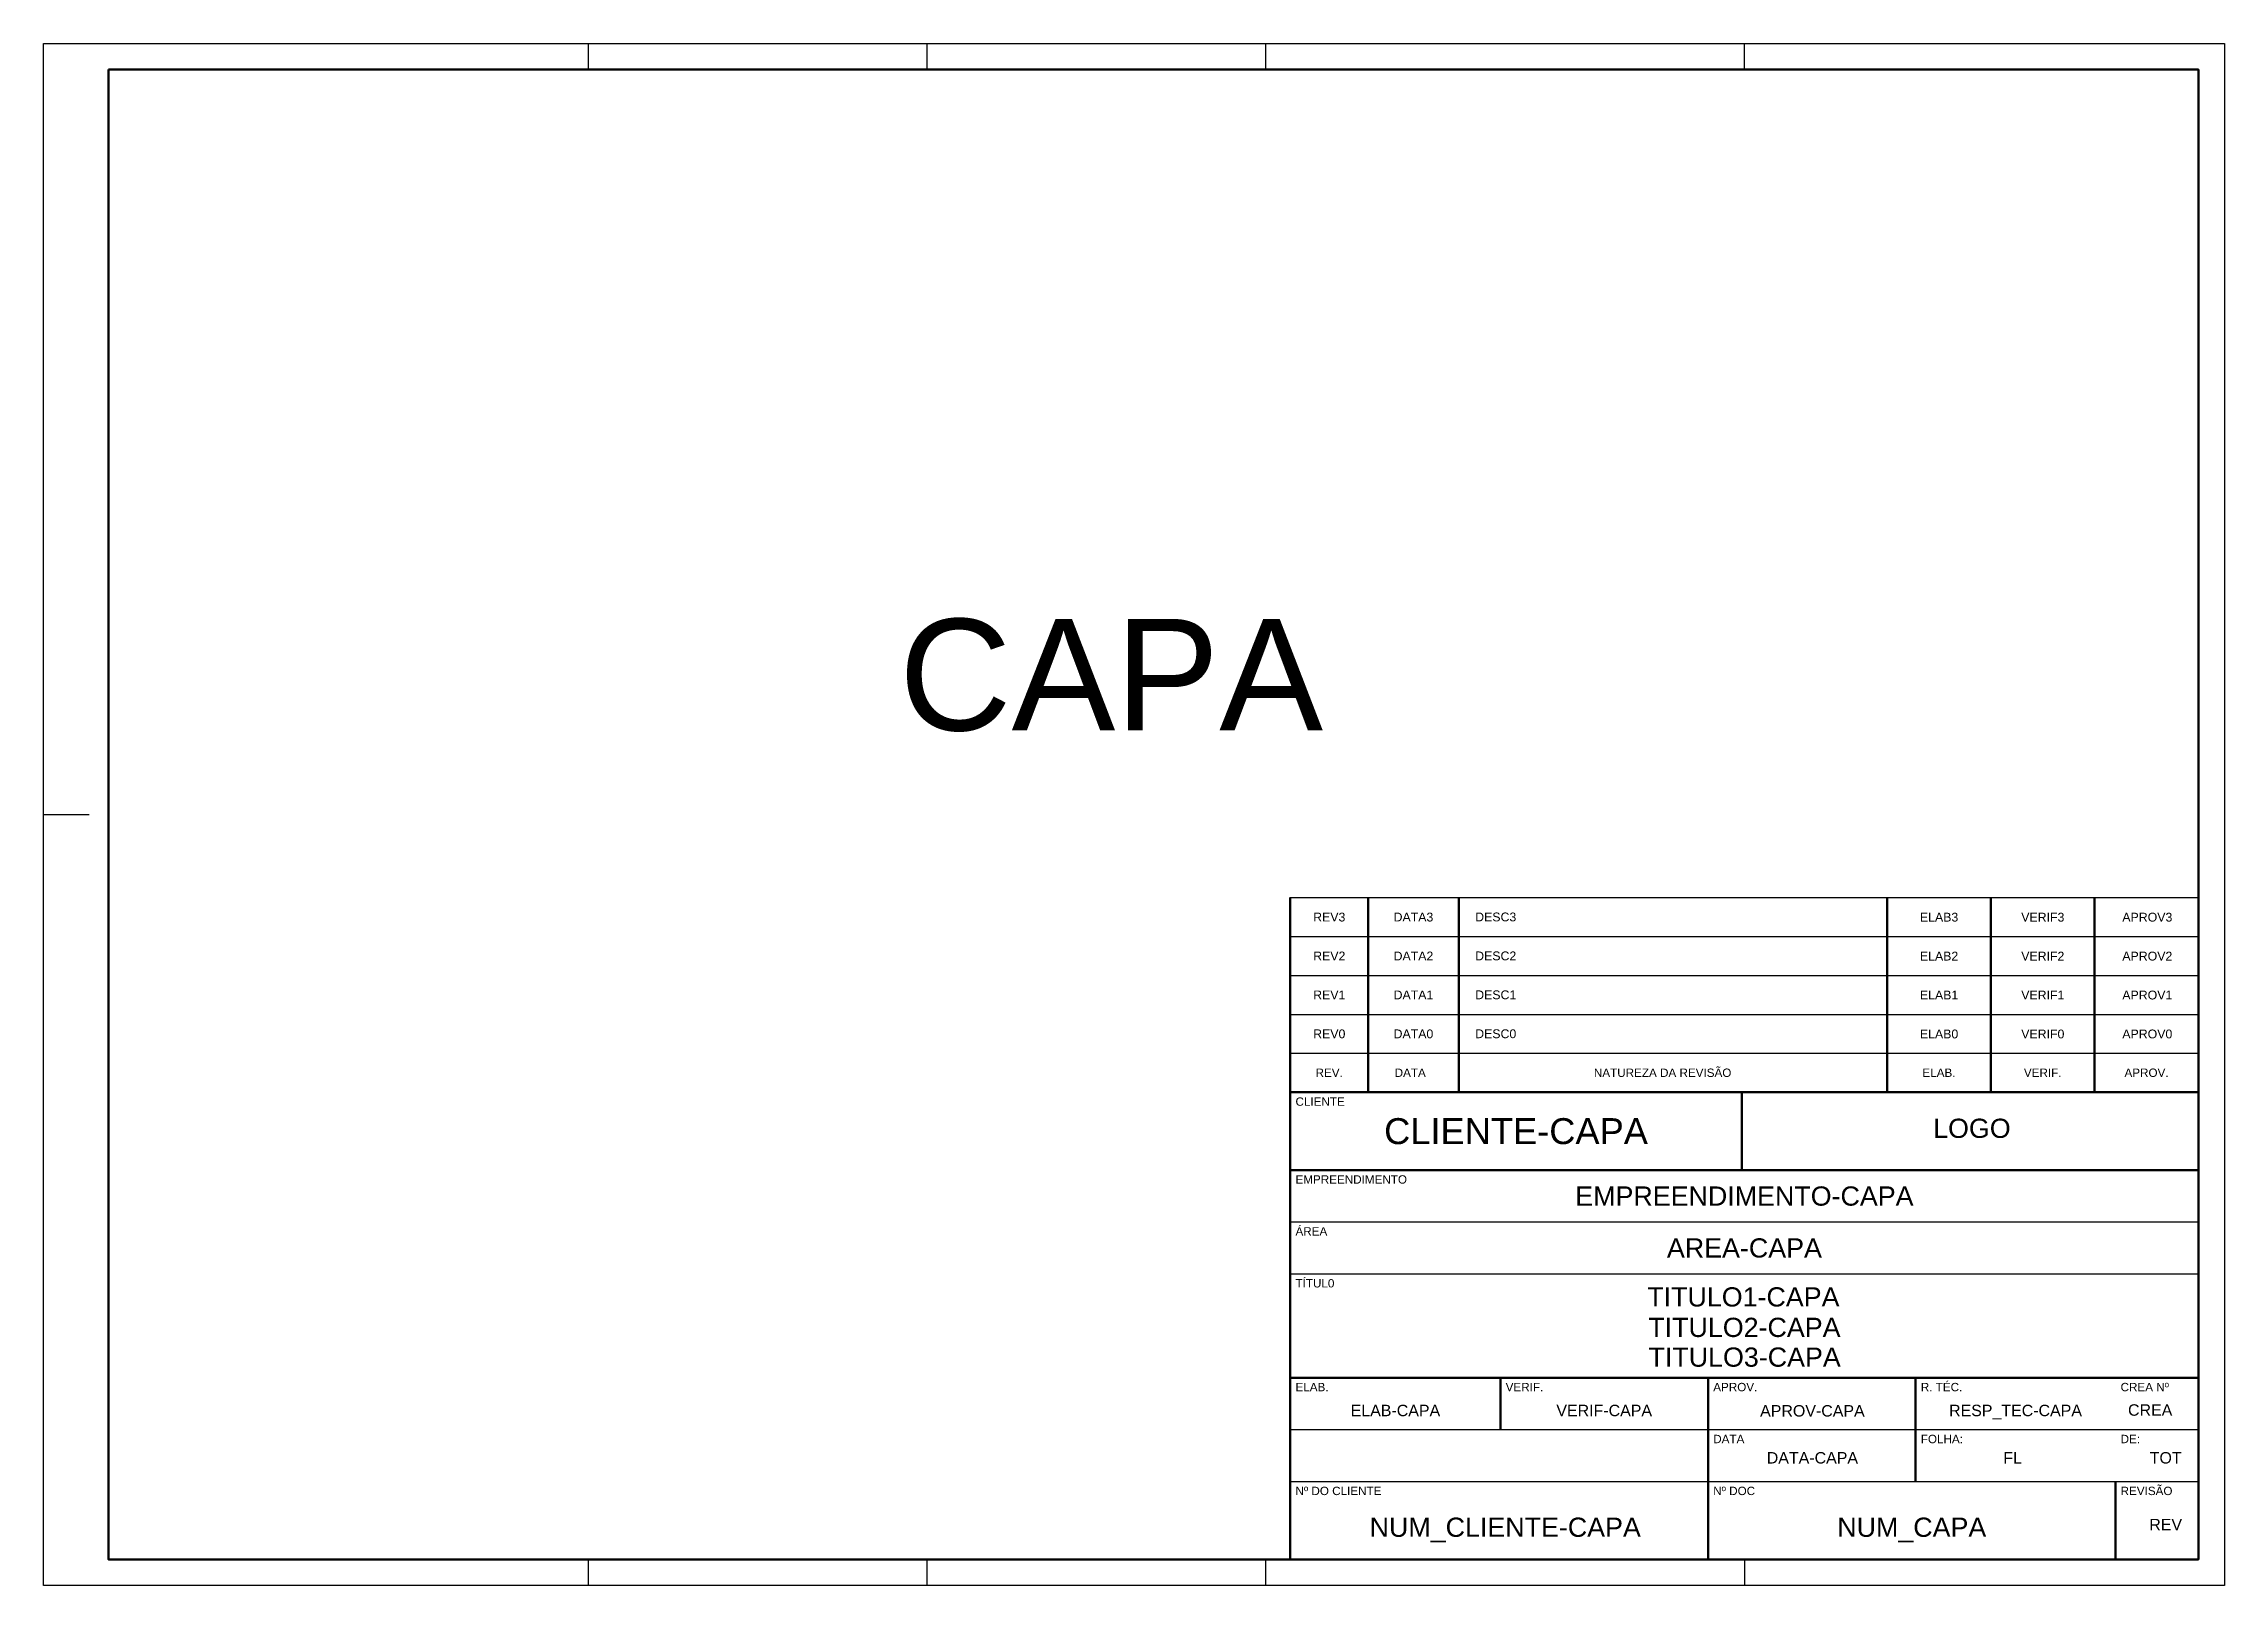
# Model space of a CAD drawing. Header units: metres. Extents: x 0 to 420, y 0 to 297.
import ezdxf
from ezdxf.enums import TextEntityAlignment as Align

# ---------------------------------------------------------------- set-up
doc = ezdxf.new("R2010")
doc.units = ezdxf.units.M
doc.header["$MEASUREMENT"] = 0
doc.layers.get('0').update_dxf_attribs({"lineweight": 0})
doc.layers.add('1', color=7, linetype='Continuous')
doc.styles.add('Style-Arial', font='ARIAL.TTF')

msp = doc.modelspace()

# ---------------------------------------------------------------- linework, layer by layer
at = {"color": 30, "linetype": 'Continuous', "lineweight": 30}
for p, q in [((105, 292), (105, 297)), ((170.25, 292), (170.25, 297)), ((235.5, 292), (235.5, 297)), ((327.74, 292), (327.74, 297)), ((105, 0), (105, 5)), ((170.25, 0), (170.25, 5)), ((235.5, 0), (235.5, 5)), ((327.74, 5), (327.74, 0))]:
    msp.add_line(p, q, dxfattribs=at)
at = {"color": 30, "lineweight": -3}
msp.add_line((0, 148.5), (8.77, 148.5), dxfattribs=at)
at = {"color": 30, "linetype": 'Continuous', "lineweight": 30}
msp.add_lwpolyline([(0, 297), (420.24, 297), (420.24, 0), (0, 0)], close=True, dxfattribs=at)
at = {"layer": '1', "color": 62, "linetype": 'Continuous', "lineweight": 70}
for p, q in [((240.24, 5), (240.24, 132.5)), ((255.24, 95), (255.24, 132.5)), ((272.69, 95), (272.69, 132.5)), ((355.24, 95), (355.24, 132.5)), ((375.24, 95), (375.24, 132.5)), ((395.24, 95), (395.24, 132.5)), ((240.24, 95), (415.24, 95)), ((327.24, 80), (327.24, 95)), ((240.24, 80), (415.24, 80)), ((240.24, 40), (415.24, 40)), ((280.74, 30), (280.74, 40)), ((320.74, 5), (320.74, 40)), ((360.74, 20), (360.74, 40)), ((399.24, 5), (399.24, 20))]:
    msp.add_line(p, q, dxfattribs=at)
at = {"layer": '1', "color": 30, "linetype": 'Continuous', "lineweight": 30}
for p, q in [((240.24, 132.5), (415.24, 132.5)), ((240.24, 125), (415.24, 125)), ((240.24, 117.5), (415.24, 117.5)), ((240.24, 110), (415.24, 110)), ((240.24, 102.5), (415.24, 102.5)), ((240.24, 70), (415.24, 70)), ((240.24, 60), (415.24, 60)), ((240.24, 30), (415.24, 30)), ((240.24, 20), (415.24, 20))]:
    msp.add_line(p, q, dxfattribs=at)
at = {"layer": '1', "color": 62, "linetype": 'Continuous', "lineweight": 70}
msp.add_lwpolyline([(12.5, 292), (415.24, 292), (415.24, 5), (12.5, 5)], close=True, dxfattribs=at)

# ---------------------------------------------------------------- texts
at = {"layer": '1', "color": 30, "linetype": 'Continuous', "lineweight": -3, "style": 'Style-Arial'}
msp.add_text('CAPA', height=21.48, dxfattribs=at).set_placement((205.7, 175.43), align=Align.MIDDLE_CENTER)
at = {"layer": '1', "color": 2, "linetype": 'Continuous', "lineweight": -3, "style": 'Style-Arial'}
for s, p in [('REV.', (247.73, 98.75)), ('DATA', (263.35, 98.75)), ('NATUREZA DA REVISÃO', (311.99, 98.75)), ('ELAB.', (365.24, 98.75)), ('VERIF.', (385.23, 98.75)), ('APROV.', (405.24, 98.75))]:
    msp.add_text(s, height=1.61, dxfattribs=at).set_placement(p, align=Align.MIDDLE_CENTER)
for s, p in [('CLIENTE', (241.24, 94)), ('EMPREENDIMENTO', (241.24, 79)), ('ÁREA', (241.24, 69)), ('TÍTUL0', (241.24, 59)), ('ELAB.', (241.24, 39)), ('VERIF.', (281.74, 39)), ('APROV.', (321.74, 39)), ('R. TÉC.', (361.74, 39)), ('CREA Nº', (400.24, 39)), ('DATA', (321.74, 29)), ('FOLHA:', (361.74, 29)), ('DE:', (400.24, 29)), ('Nº DO CLIENTE', (241.24, 19)), ('Nº DOC', (321.74, 19)), ('REVISÃO', (400.24, 19))]:
    msp.add_text(s, height=1.61, dxfattribs=at).set_placement(p, align=Align.TOP_LEFT)
at = {"layer": '1', "color": 30, "lineweight": -3, "insert": (364.12, 89.9), "char_height": 3.7, "width": 59.4243, "attachment_point": 1, "style": 'Style-Arial'}
msp.add_mtext('LOGO', dxfattribs=at)
at = {"layer": '1', "color": 2, "lineweight": -3, "style": 'Style-Arial'}
for tag, text, height, p in [('REV3', '', 1.7, (247.75, 128.74)), ('DATA3', '', 1.7, (263.97, 128.74)), ('ELAB3', '', 1.7, (365.26, 128.72)), ('VERIF3', '', 1.7, (385.25, 128.72)), ('APROV3', '', 1.7, (405.39, 128.72)), ('REV2', '', 1.7, (247.75, 121.24)), ('DATA2', '', 1.7, (263.97, 121.24)), ('ELAB2', '', 1.7, (365.26, 121.22)), ('VERIF2', '', 1.7, (385.25, 121.22)), ('APROV2', '', 1.7, (405.39, 121.22)), ('REV1', '', 1.7, (247.75, 113.74)), ('DATA1', '', 1.7, (263.97, 113.74)), ('ELAB1', '', 1.7, (365.26, 113.72)), ('VERIF1', '', 1.7, (385.25, 113.72)), ('APROV1', '', 1.7, (405.39, 113.72)), ('REV0', '', 1.7, (247.75, 106.24)), ('DATA0', '', 1.7, (263.97, 106.24)), ('ELAB0', '', 1.7, (365.26, 106.22)), ('VERIF0', '', 1.7, (385.25, 106.22)), ('APROV0', '', 1.7, (405.39, 106.22)), ('CLIENTE-CAPA', '', 5, (283.74, 87.5)), ('EMPREENDIMENTO-CAPA', '', 3.7, (327.75, 75)), ('AREA-CAPA', '', 3.7, (327.75, 65)), ('TITULO1-CAPA', '', 3.7, (327.55, 55.57)), ('TITULO2-CAPA', '', 3.7, (327.75, 49.7)), ('TITULO3-CAPA', '', 3.7, (327.79, 43.97)), ('ELAB-CAPA', 'Tácito', 2.2, (260.5, 33.69)), ('VERIF-CAPA', '', 2.2, (300.73, 33.69)), ('APROV-CAPA', '', 2.2, (340.85, 33.62)), ('RESP_TEC-CAPA', '', 2.2, (379.99, 33.69)), ('CREA', '123-456', 2.2, (405.94, 33.78)), ('DATA-CAPA', '', 2.2, (340.85, 24.57)), ('FL', '', 2.2, (379.44, 24.57)), ('TOT', '', 2.2, (408.93, 24.57)), ('NUM_CLIENTE-CAPA', '', 3.7, (281.66, 11.2)), ('NUM_CAPA', '', 3.7, (360, 11.2)), ('REV', '', 2.2, (408.93, 11.71))]:
    msp.add_attdef(tag, text=text, height=height, dxfattribs=at).set_placement(p, align=Align.MIDDLE_CENTER)
for tag, p in [('DESC3', (275.87, 128.76)), ('DESC2', (275.87, 121.26)), ('DESC1', (275.87, 113.76)), ('DESC0', (275.87, 106.26))]:
    msp.add_attdef(tag, text='', height=1.7, dxfattribs=at).set_placement(p, align=Align.MIDDLE_LEFT)

doc.saveas('drawing.dxf')
